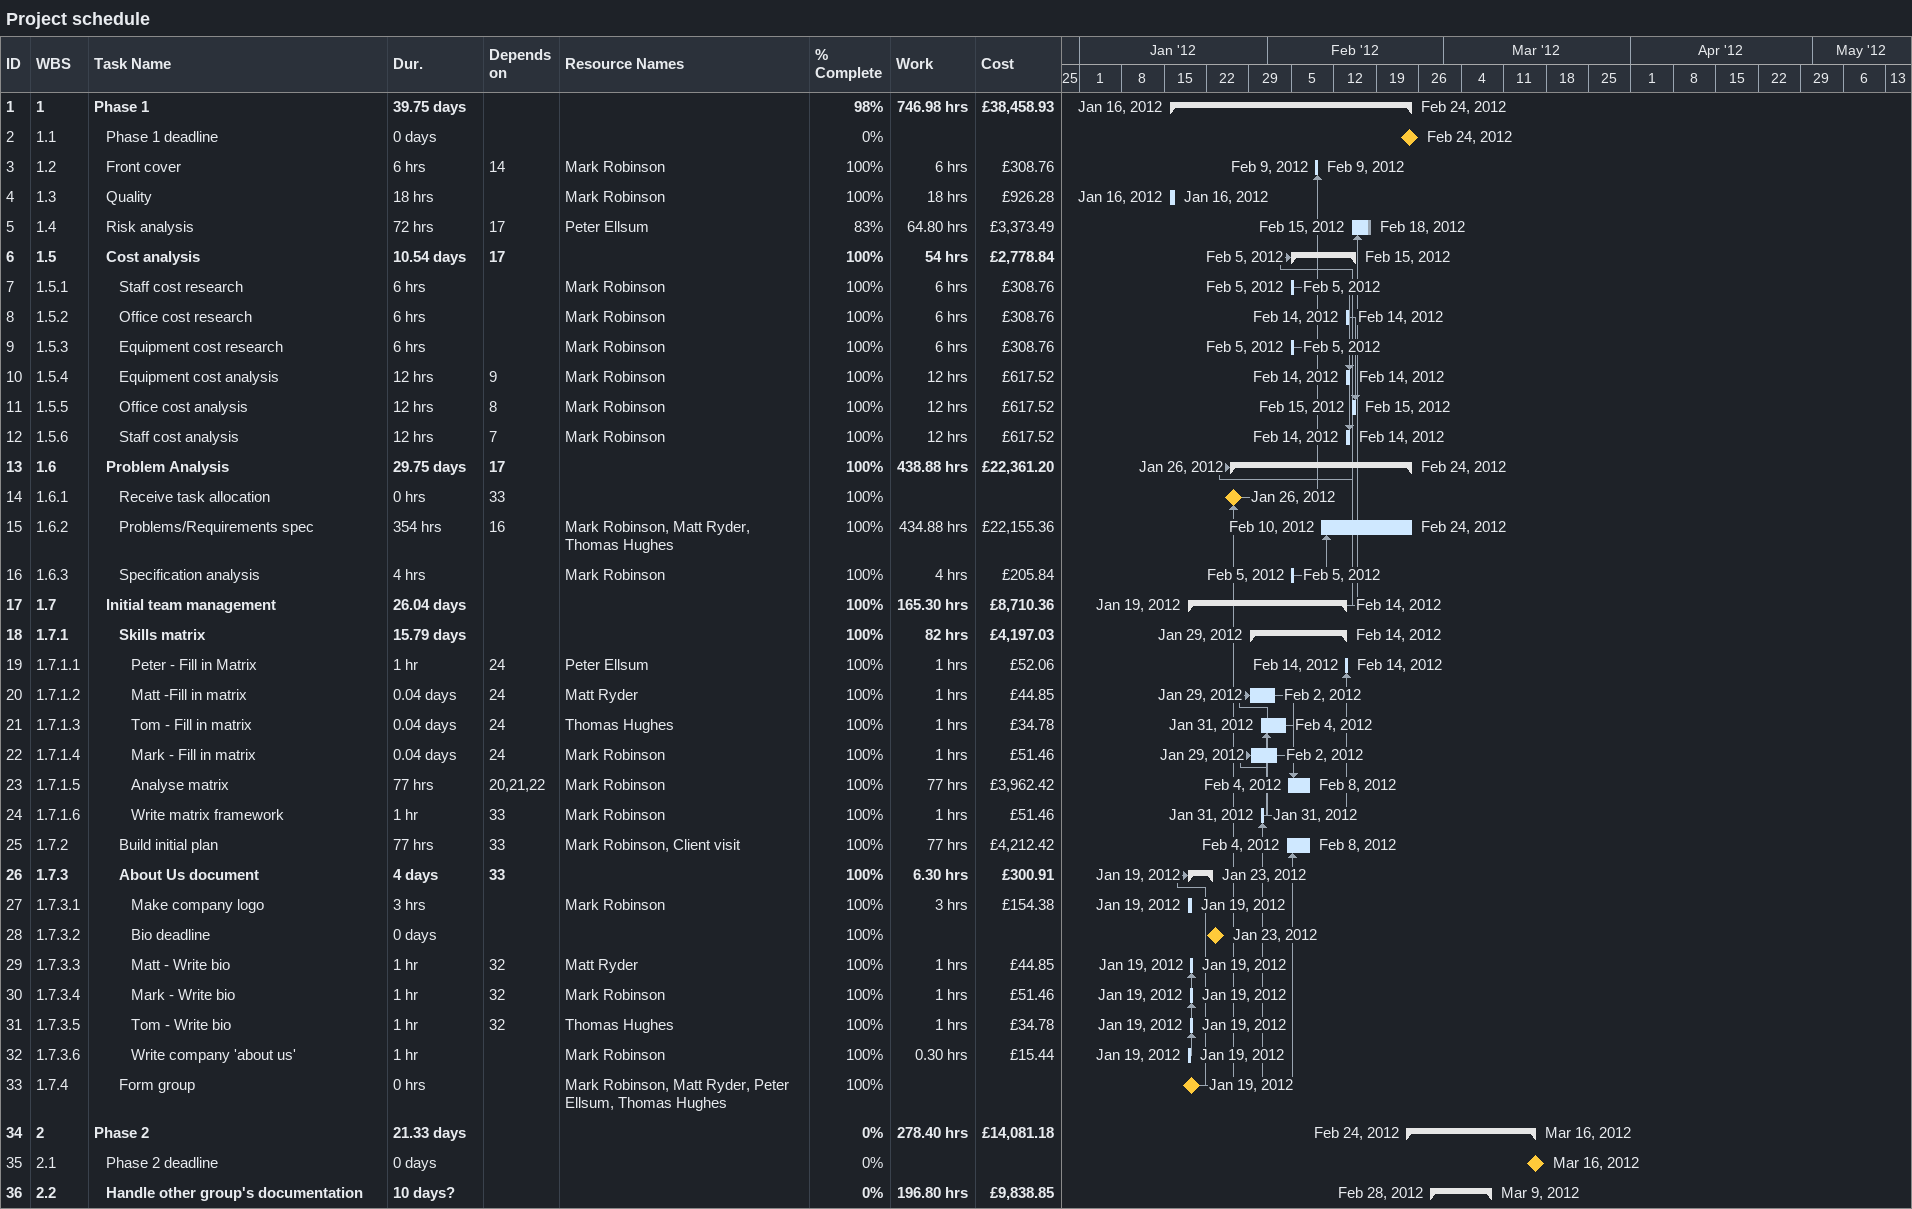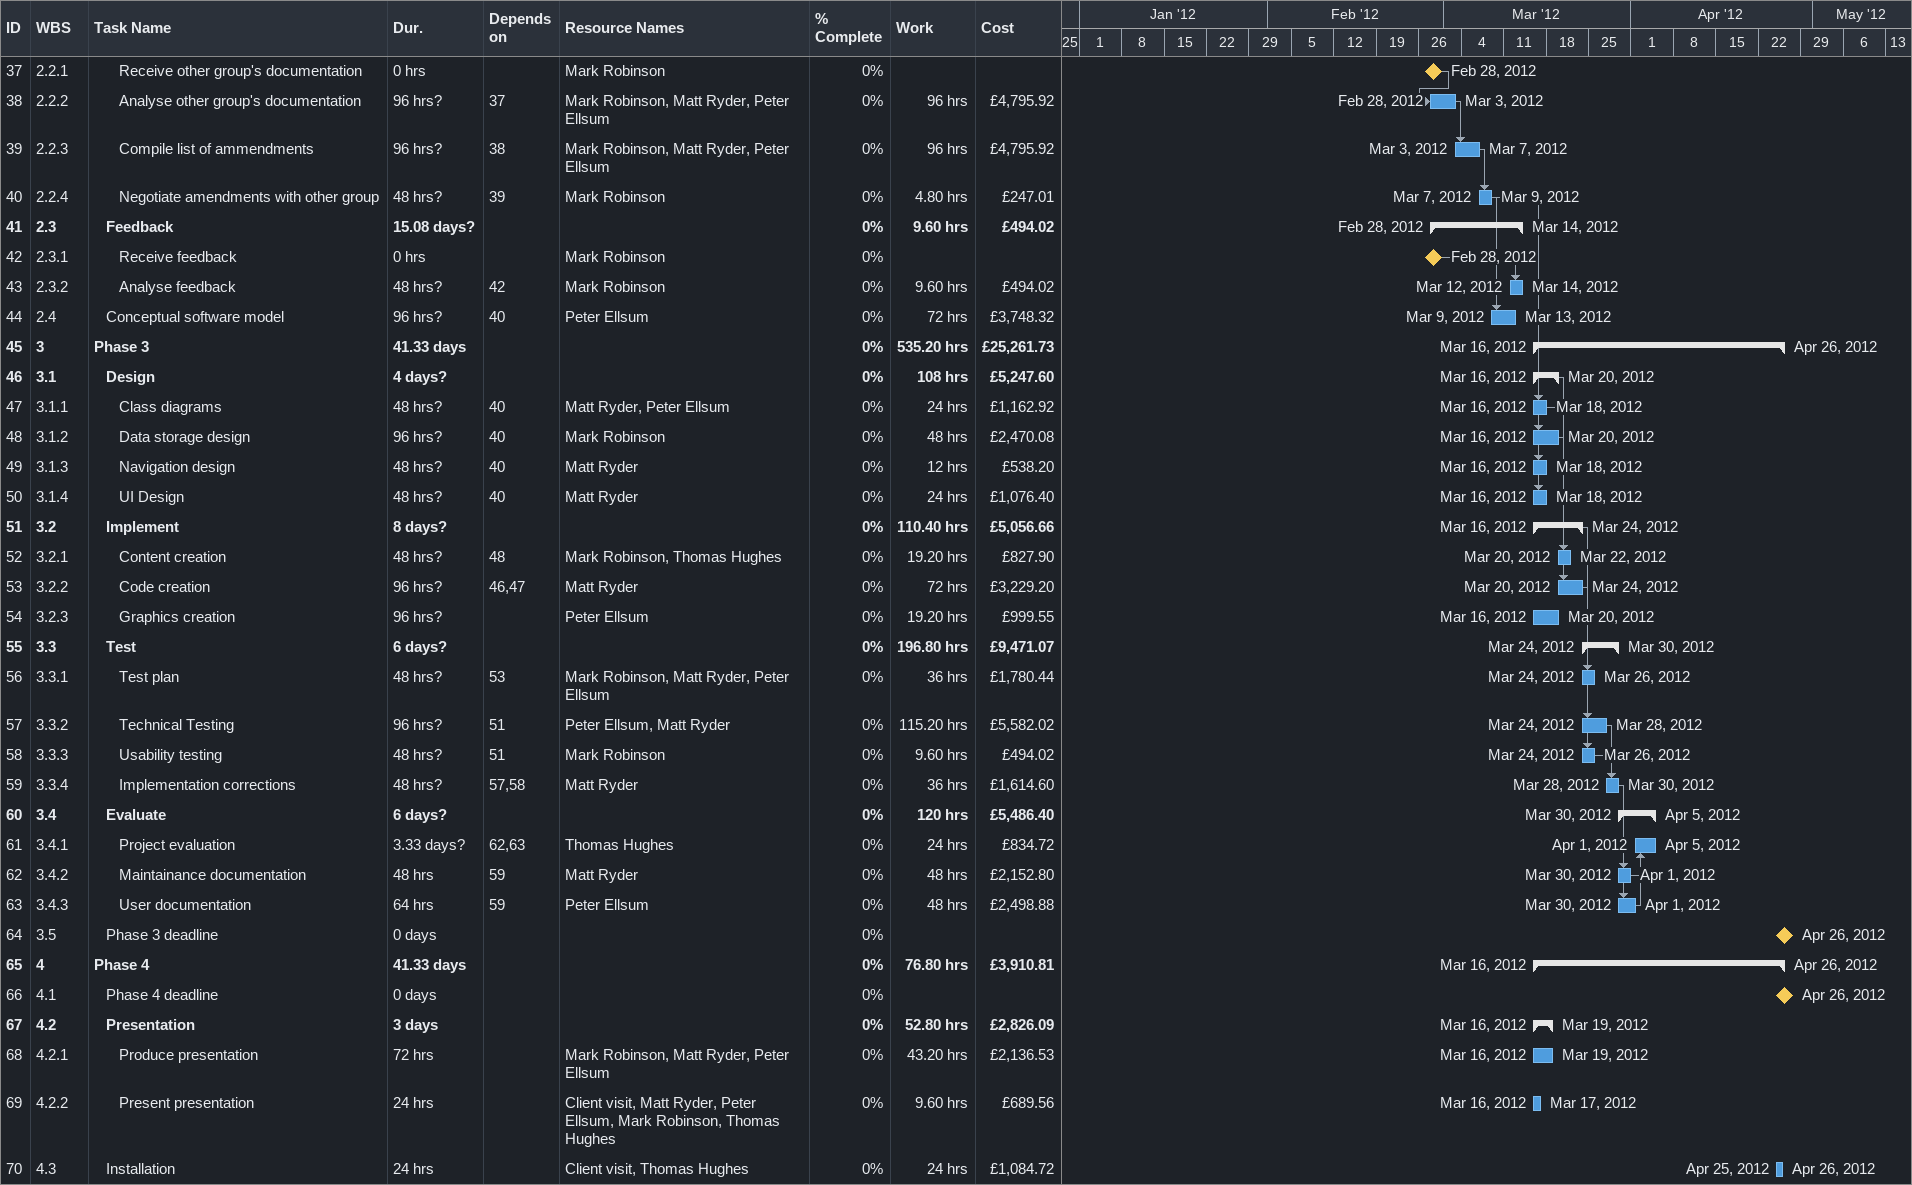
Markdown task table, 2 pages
Project schedule

| ID | WBS | Task | Duration | Start | Finish | Predecessors | Resources | % complete | Work (h) | Cost (£) |
|---|---|---|---|---|---|---|---|---|---|---|
| 1 | 1 | **Phase 1** | 39.75d | 2012-01-16 | 2012-02-24 |  |  | 98 | 746.98 | 38458.93 |
| 2 | 1.1 | Phase 1 deadline | 0d | 2012-02-24 | 2012-02-24 |  |  | 0 |  |  |
| 3 | 1.2 | Front cover | 6h | 2012-02-09 | 2012-02-09 | 14 | Mark Robinson | 100 | 6 | 308.76 |
| 4 | 1.3 | Quality | 18h | 2012-01-16 | 2012-01-16 |  | Mark Robinson | 100 | 18 | 926.28 |
| 5 | 1.4 | Risk analysis | 72h | 2012-02-15 | 2012-02-18 | 17 | Peter Ellsum | 83 | 64.80 | 3373.49 |
| 6 | 1.5 | **Cost analysis** | 10.54d | 2012-02-05 | 2012-02-15 | 17 |  | 100 | 54 | 2778.84 |
| 7 | 1.5.1 | Staff cost research | 6h | 2012-02-05 | 2012-02-05 |  | Mark Robinson | 100 | 6 | 308.76 |
| 8 | 1.5.2 | Office cost research | 6h | 2012-02-14 | 2012-02-14 |  | Mark Robinson | 100 | 6 | 308.76 |
| 9 | 1.5.3 | Equipment cost research | 6h | 2012-02-05 | 2012-02-05 |  | Mark Robinson | 100 | 6 | 308.76 |
| 10 | 1.5.4 | Equipment cost analysis | 12h | 2012-02-14 | 2012-02-14 | 9 | Mark Robinson | 100 | 12 | 617.52 |
| 11 | 1.5.5 | Office cost analysis | 12h | 2012-02-15 | 2012-02-15 | 8 | Mark Robinson | 100 | 12 | 617.52 |
| 12 | 1.5.6 | Staff cost analysis | 12h | 2012-02-14 | 2012-02-14 | 7 | Mark Robinson | 100 | 12 | 617.52 |
| 13 | 1.6 | **Problem Analysis** | 29.75d | 2012-01-26 | 2012-02-24 | 17 |  | 100 | 438.88 | 22361.20 |
| 14 | 1.6.1 | Receive task allocation | 0h | 2012-01-26 | 2012-01-26 | 33 |  | 100 |  |  |
| 15 | 1.6.2 | Problems/Requirements spec | 354h | 2012-02-10 | 2012-02-24 | 16 | Mark Robinson, Matt Ryder, Thomas Hughes | 100 | 434.88 | 22155.36 |
| 16 | 1.6.3 | Specification analysis | 4h | 2012-02-05 | 2012-02-05 |  | Mark Robinson | 100 | 4 | 205.84 |
| 17 | 1.7 | **Initial team management** | 26.04d | 2012-01-19 | 2012-02-14 |  |  | 100 | 165.30 | 8710.36 |
| 18 | 1.7.1 | **Skills matrix** | 15.79d | 2012-01-29 | 2012-02-14 |  |  | 100 | 82 | 4197.03 |
| 19 | 1.7.1.1 | Peter - Fill in Matrix | 1h | 2012-02-14 | 2012-02-14 | 24 | Peter Ellsum | 100 | 1 | 52.06 |
| 20 | 1.7.1.2 | Matt -Fill in matrix | 0.04d | 2012-01-29 | 2012-02-02 | 24 | Matt Ryder | 100 | 1 | 44.85 |
| 21 | 1.7.1.3 | Tom - Fill in matrix | 0.04d | 2012-01-31 | 2012-02-04 | 24 | Thomas Hughes | 100 | 1 | 34.78 |
| 22 | 1.7.1.4 | Mark - Fill in matrix | 0.04d | 2012-01-29 | 2012-02-02 | 24 | Mark Robinson | 100 | 1 | 51.46 |
| 23 | 1.7.1.5 | Analyse matrix | 77h | 2012-02-04 | 2012-02-08 | 20, 21, 22 | Mark Robinson | 100 | 77 | 3962.42 |
| 24 | 1.7.1.6 | Write matrix framework | 1h | 2012-01-31 | 2012-01-31 | 33 | Mark Robinson | 100 | 1 | 51.46 |
| 25 | 1.7.2 | Build initial plan | 77h | 2012-02-04 | 2012-02-08 | 33 | Mark Robinson, Client visit | 100 | 77 | 4212.42 |
| 26 | 1.7.3 | **About Us document** | 4d | 2012-01-19 | 2012-01-23 | 33 |  | 100 | 6.30 | 300.91 |
| 27 | 1.7.3.1 | Make company logo | 3h | 2012-01-19 | 2012-01-19 |  | Mark Robinson | 100 | 3 | 154.38 |
| 28 | 1.7.3.2 | Bio deadline | 0d | 2012-01-23 | 2012-01-23 |  |  | 100 |  |  |
| 29 | 1.7.3.3 | Matt - Write bio | 1h | 2012-01-19 | 2012-01-19 | 32 | Matt Ryder | 100 | 1 | 44.85 |
| 30 | 1.7.3.4 | Mark - Write bio | 1h | 2012-01-19 | 2012-01-19 | 32 | Mark Robinson | 100 | 1 | 51.46 |
| 31 | 1.7.3.5 | Tom - Write bio | 1h | 2012-01-19 | 2012-01-19 | 32 | Thomas Hughes | 100 | 1 | 34.78 |
| 32 | 1.7.3.6 | Write company 'about us' | 1h | 2012-01-19 | 2012-01-19 |  | Mark Robinson | 100 | 0.30 | 15.44 |
| 33 | 1.7.4 | Form group | 0h | 2012-01-19 | 2012-01-19 |  | Mark Robinson, Matt Ryder, Peter Ellsum, Thomas Hughes | 100 |  |  |
| 34 | 2 | **Phase 2** | 21.33d | 2012-02-24 | 2012-03-16 |  |  | 0 | 278.40 | 14081.18 |
| 35 | 2.1 | Phase 2 deadline | 0d | 2012-03-16 | 2012-03-16 |  |  | 0 |  |  |
| 36 | 2.2 | **Handle other group's documentation** | 10d? | 2012-02-28 | 2012-03-09 |  |  | 0 | 196.80 | 9838.85 |
| 37 | 2.2.1 | Receive other group's documentation | 0h | 2012-02-28 | 2012-02-28 |  | Mark Robinson | 0 |  |  |
| 38 | 2.2.2 | Analyse other group's documentation | 96h? | 2012-02-28 | 2012-03-03 | 37 | Mark Robinson, Matt Ryder, Peter Ellsum | 0 | 96 | 4795.92 |
| 39 | 2.2.3 | Compile list of ammendments | 96h? | 2012-03-03 | 2012-03-07 | 38 | Mark Robinson, Matt Ryder, Peter Ellsum | 0 | 96 | 4795.92 |
| 40 | 2.2.4 | Negotiate amendments with other group | 48h? | 2012-03-07 | 2012-03-09 | 39 | Mark Robinson | 0 | 4.80 | 247.01 |
| 41 | 2.3 | **Feedback** | 15.08d? | 2012-02-28 | 2012-03-14 |  |  | 0 | 9.60 | 494.02 |
| 42 | 2.3.1 | Receive feedback | 0h | 2012-02-28 | 2012-02-28 |  | Mark Robinson | 0 |  |  |
| 43 | 2.3.2 | Analyse feedback | 48h? | 2012-03-12 | 2012-03-14 | 42 | Mark Robinson | 0 | 9.60 | 494.02 |
| 44 | 2.4 | Conceptual software model | 96h? | 2012-03-09 | 2012-03-13 | 40 | Peter Ellsum | 0 | 72 | 3748.32 |
| 45 | 3 | **Phase 3** | 41.33d | 2012-03-16 | 2012-04-26 |  |  | 0 | 535.20 | 25261.73 |
| 46 | 3.1 | **Design** | 4d? | 2012-03-16 | 2012-03-20 |  |  | 0 | 108 | 5247.60 |
| 47 | 3.1.1 | Class diagrams | 48h? | 2012-03-16 | 2012-03-18 | 40 | Matt Ryder, Peter Ellsum | 0 | 24 | 1162.92 |
| 48 | 3.1.2 | Data storage design | 96h? | 2012-03-16 | 2012-03-20 | 40 | Mark Robinson | 0 | 48 | 2470.08 |
| 49 | 3.1.3 | Navigation design | 48h? | 2012-03-16 | 2012-03-18 | 40 | Matt Ryder | 0 | 12 | 538.20 |
| 50 | 3.1.4 | UI Design | 48h? | 2012-03-16 | 2012-03-18 | 40 | Matt Ryder | 0 | 24 | 1076.40 |
| 51 | 3.2 | **Implement** | 8d? | 2012-03-16 | 2012-03-24 |  |  | 0 | 110.40 | 5056.66 |
| 52 | 3.2.1 | Content creation | 48h? | 2012-03-20 | 2012-03-22 | 48 | Mark Robinson, Thomas Hughes | 0 | 19.20 | 827.90 |
| 53 | 3.2.2 | Code creation | 96h? | 2012-03-20 | 2012-03-24 | 46, 47 | Matt Ryder | 0 | 72 | 3229.20 |
| 54 | 3.2.3 | Graphics creation | 96h? | 2012-03-16 | 2012-03-20 |  | Peter Ellsum | 0 | 19.20 | 999.55 |
| 55 | 3.3 | **Test** | 6d? | 2012-03-24 | 2012-03-30 |  |  | 0 | 196.80 | 9471.07 |
| 56 | 3.3.1 | Test plan | 48h? | 2012-03-24 | 2012-03-26 | 53 | Mark Robinson, Matt Ryder, Peter Ellsum | 0 | 36 | 1780.44 |
| 57 | 3.3.2 | Technical Testing | 96h? | 2012-03-24 | 2012-03-28 | 51 | Peter Ellsum, Matt Ryder | 0 | 115.20 | 5582.02 |
| 58 | 3.3.3 | Usability testing | 48h? | 2012-03-24 | 2012-03-26 | 51 | Mark Robinson | 0 | 9.60 | 494.02 |
| 59 | 3.3.4 | Implementation corrections | 48h? | 2012-03-28 | 2012-03-30 | 57, 58 | Matt Ryder | 0 | 36 | 1614.60 |
| 60 | 3.4 | **Evaluate** | 6d? | 2012-03-30 | 2012-04-05 |  |  | 0 | 120 | 5486.40 |
| 61 | 3.4.1 | Project evaluation | 3.33d? | 2012-04-01 | 2012-04-05 | 62, 63 | Thomas Hughes | 0 | 24 | 834.72 |
| 62 | 3.4.2 | Maintainance documentation | 48h | 2012-03-30 | 2012-04-01 | 59 | Matt Ryder | 0 | 48 | 2152.80 |
| 63 | 3.4.3 | User documentation | 64h | 2012-03-30 | 2012-04-01 | 59 | Peter Ellsum | 0 | 48 | 2498.88 |
| 64 | 3.5 | Phase 3 deadline | 0d | 2012-04-26 | 2012-04-26 |  |  | 0 |  |  |
| 65 | 4 | **Phase 4** | 41.33d | 2012-03-16 | 2012-04-26 |  |  | 0 | 76.80 | 3910.81 |
| 66 | 4.1 | Phase 4 deadline | 0d | 2012-04-26 | 2012-04-26 |  |  | 0 |  |  |
| 67 | 4.2 | **Presentation** | 3d | 2012-03-16 | 2012-03-19 |  |  | 0 | 52.80 | 2826.09 |
| 68 | 4.2.1 | Produce presentation | 72h | 2012-03-16 | 2012-03-19 |  | Mark Robinson, Matt Ryder, Peter Ellsum | 0 | 43.20 | 2136.53 |
| 69 | 4.2.2 | Present presentation | 24h | 2012-03-16 | 2012-03-17 |  | Client visit, Matt Ryder, Peter Ellsum, Mark Robinson, Thomas Hughes | 0 | 9.60 | 689.56 |
| 70 | 4.3 | Installation | 24h | 2012-04-25 | 2012-04-26 |  | Client visit, Thomas Hughes | 0 | 24 | 1084.72 |
